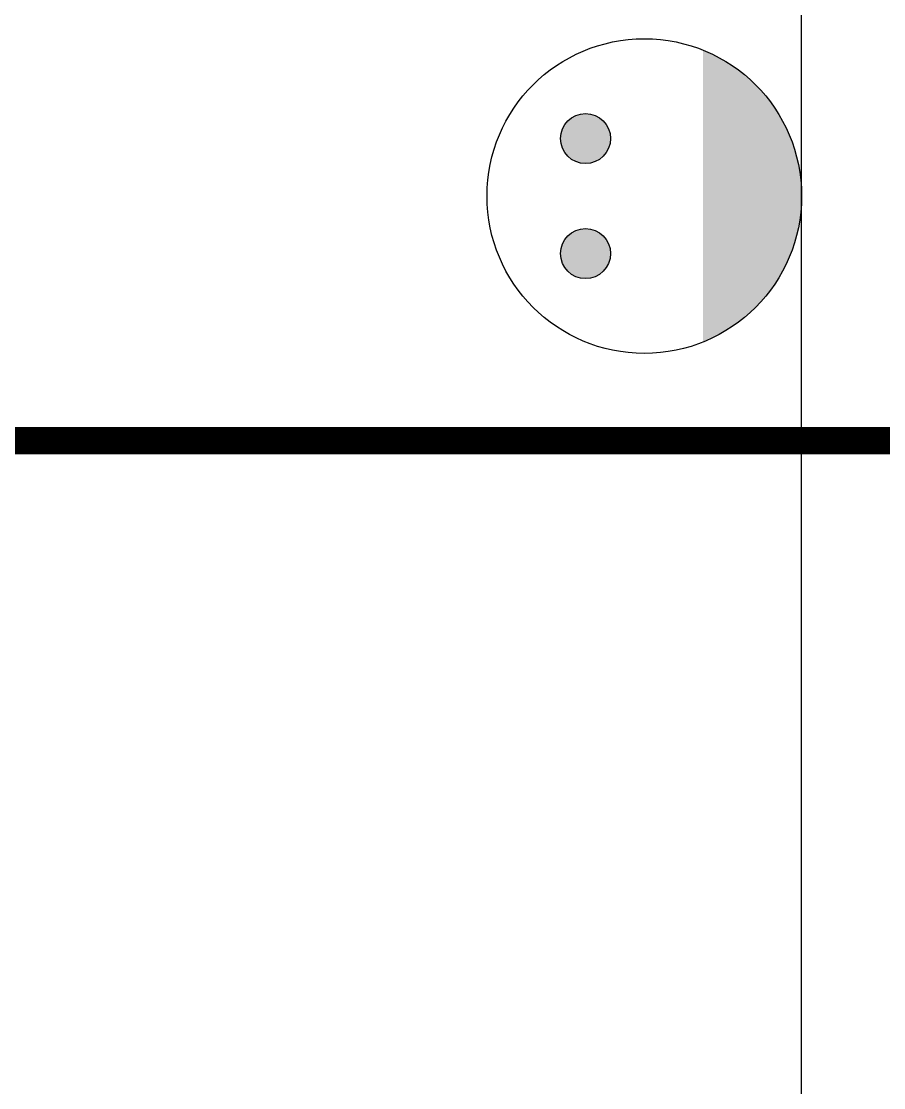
# Model space of a CAD drawing. Header units: millimetres. Extents: x 346859 to 753976, y -86090 to 5333.
# Drawn here: x 429943 to 430573, y -14305 to -13526 of the extents above; entities that cross this region are included whole.
import ezdxf

# ---------------------------------------------------------------- set-up
doc = ezdxf.new("R2010")
doc.units = ezdxf.units.MM
doc.header["$LTSCALE"] = 60
doc.linetypes.add('HID2', pattern=[1, 0.5, -0.5])
for name, color, linetype in [('2CONTINUOUS', 2, 'Continuous'), ('3.기호.계단선', 30, 'Continuous'), ('설비', 140, 'Continuous')]:
    doc.layers.add(name, color=color, linetype=linetype)

# ---------------------------------------------------------------- blocks, each defined once
blk = doc.blocks.new('VUSAUSEH')
at = {"layer": '2CONTINUOUS'}
blk.add_lwpolyline([(404713.21, 39583.16), (404713.21, 43945.16), (404153.21, 43945.16), (404153.21, 44145.16), (405273.21, 44145.16), (405273.21, 43945.16), (404833.21, 43945.16), (404833.21, 39792.16), (407023.21, 39792.16), (407023.21, 39583.16), (404713.21, 39583.16)], dxfattribs=at)
blk = doc.blocks.new('cjswjdeh')
blk.add_blockref('VUSAUSEH', (25800, 0))
blk = doc.blocks.new('egoo')
at = {"layer": '설비'}
h = blk.add_hatch(color=140, dxfattribs=at)
edge = h.paths.add_edge_path()
edge.add_arc((1015645.32, 443433.75), 22.29, 0, 360)
h = blk.add_hatch(color=140, dxfattribs=at)
edge = h.paths.add_edge_path()
edge.add_arc((1015747.66, 443433.75), 22.29, 0, 360)
h = blk.add_hatch(color=140, dxfattribs=at)
edge = h.paths.add_edge_path()
edge.add_line((1015826.33, 443329.11), (1015566.64, 443329.11))
edge.add_ellipse((1015696.49, 443381.46), major_axis=(98.99, 98.99), ratio=1, start_angle=156.95778, end_angle=293.04222)
at = {"layer": '설비', "color": 140}
for centre, radius in [((1015696.49, 443381.46), 140), ((1015645.32, 443433.75), 22.29), ((1015747.66, 443433.75), 22.29)]:
    blk.add_circle(centre, radius, dxfattribs=at)

msp = doc.modelspace()

# ---------------------------------------------------------------- linework, layer by layer
at = {"layer": '3.기호.계단선', "color": 140, "linetype": 'HID2', "const_width": 20}
msp.add_lwpolyline([(429033.21, -13832.44), (433551.22, -13832.44), (433551.22, -14448.28), (441103.21, -14448.28), (441103.21, -16536.63)], dxfattribs=at)

# ---------------------------------------------------------------- block references
msp.add_blockref('cjswjdeh', (0, -57177.6))
at = {"layer": '설비', "color": 140, "xscale": 0.8214285869294655, "yscale": 0.8214285869294655, "zscale": 0.8214285869294655, "rotation": 90}
msp.add_blockref('egoo', (794604.42, -847975.81), dxfattribs=at)

doc.saveas('drawing.dxf')
